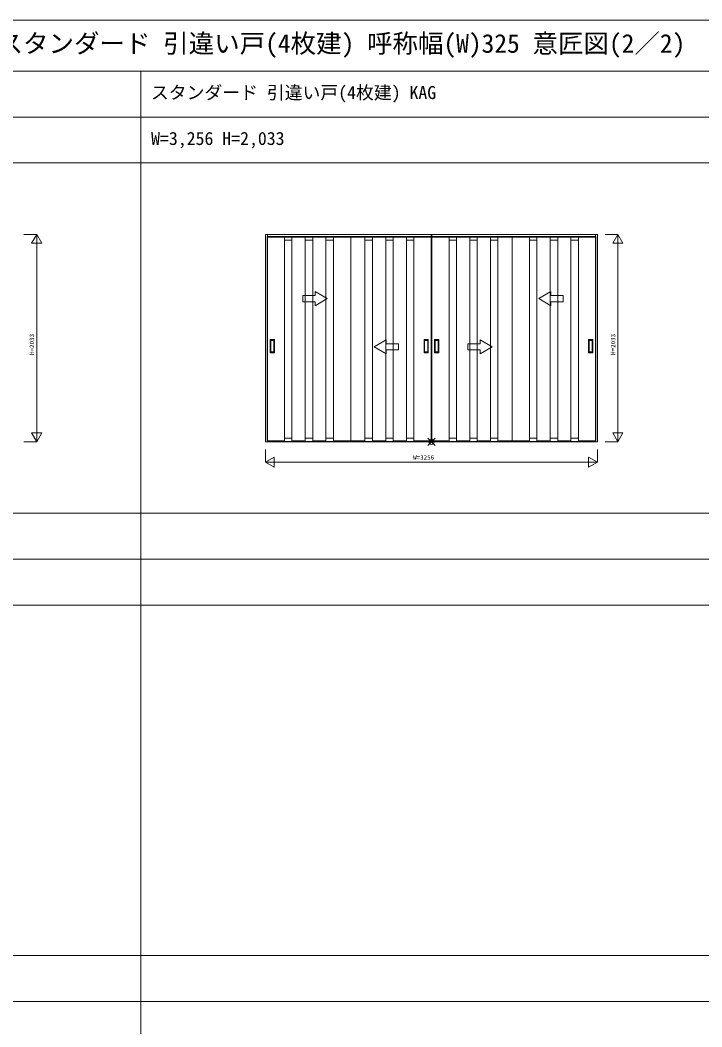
# Model space of a CAD drawing. Units: millimetres, scale not verified. Extents: x -14341 to 14341, y -10000 to 10000.
# Drawn here: x -4125 to 2562, y 130 to 10000 of the extents above; entities that cross this region are included whole.
import ezdxf
from ezdxf.enums import TextEntityAlignment as Align

# ---------------------------------------------------------------- set-up
doc = ezdxf.new("R2010")
doc.units = ezdxf.units.MM
doc.header["$LTSCALE"] = 50
doc.layers.add('0-0_0', color=7, linetype='Continuous')
for name, color, linetype, lineweight in [('0-1_YKK_F1', 7, 'Continuous', 18), ('0-2_YKK_IN', 1, 'Continuous', 18), ('0-3_YKK_A1', 4, 'Continuous', 18), ('0-4_YKK_N1', 2, 'Continuous', 18)]:
    doc.layers.add(name, color=color, linetype=linetype, lineweight=lineweight)
doc.styles.add('ＭＳ ゴシック', font='')
doc.styles.get('ＭＳ ゴシック').set_extended_font_data('MS Gothic')

msp = doc.modelspace()

# ---------------------------------------------------------------- linework, layer by layer
at = {"layer": '0-1_YKK_F1'}
for p, q in [((-14340.51, 10000), (14340.51, 10000)), ((-14340.51, 9500), (14159.49, 9500)), ((-2940.51, -10000), (-2940.51, 9500)), ((-14340.51, 9050), (14159.49, 9050)), ((-14340.51, 8600), (14159.49, 8600)), ((-14340.51, 5165), (14159.49, 5165)), ((-14340.51, 4715), (14159.49, 4715)), ((-14340.51, 4265), (14159.49, 4265)), ((-14340.51, 830), (14159.49, 830)), ((-14340.51, 380), (14159.49, 380))]:
    msp.add_line(p, q, dxfattribs=at)
at = {"layer": '0-2_YKK_IN'}
for p, q in [((-125.86, 5830.64), (-55.15, 5901.36)), ((-125.86, 5901.36), (-55.15, 5830.64))]:
    msp.add_line(p, q, dxfattribs=at)
msp.add_circle((-90.51, 5866), 25, dxfattribs=at)
at = {"layer": '0-3_YKK_A1'}
for p, q in [((-1718.51, 5866), (-1718.51, 7899)), ((1537.49, 7899), (-1718.51, 7899)), ((-1698.51, 7899), (-1698.51, 7869)), ((-92.51, 7899), (-92.51, 5874)), ((-88.51, 7899), (-88.51, 5874)), ((1517.49, 7899), (1517.49, 7869)), ((1537.49, 5866), (1537.49, 7899)), ((-1698.51, 7875), (-92.51, 7875)), ((-1698.51, 7872), (-92.51, 7872)), ((-1698.51, 5870), (-1698.51, 7869)), ((-1255.34, 7842), (-1328.67, 7842)), ((-465.84, 7842), (-539.17, 7842)), ((-88.51, 7875), (1517.49, 7875)), ((-88.51, 7872), (1517.49, 7872)), ((284.83, 7842), (358.16, 7842)), ((1074.33, 7842), (1147.66, 7842)), ((1517.49, 5870), (1517.49, 7869)), ((-1112.01, 7269.5), (-1232.01, 7338.78)), ((-1232.01, 7299.5), (-1232.01, 7338.78)), ((960.99, 7269.5), (1080.99, 7338.78)), ((1080.99, 7299.5), (1080.99, 7338.78)), ((-1112.01, 7269.5), (-1232.01, 7200.22)), ((-1232.01, 7200.22), (-1232.01, 7239.5)), ((960.99, 7269.5), (1080.99, 7200.22)), ((1080.99, 7200.22), (1080.99, 7239.5)), ((-1673.01, 6740), (-1673.01, 6868)), ((-1632.01, 6869), (-1672.01, 6869)), ((-1667.01, 6750), (-1667.01, 6858)), ((-1666.01, 6859), (-1638.01, 6859)), ((-1637.01, 6858), (-1637.01, 6750)), ((-1631.01, 6740), (-1631.01, 6868)), ((-654.01, 6796.96), (-534.01, 6866.24)), ((-534.01, 6826.96), (-534.01, 6866.24)), ((-163.51, 6740), (-163.51, 6868)), ((-162.51, 6869), (-122.51, 6869)), ((-157.51, 6858), (-157.51, 6750)), ((-128.51, 6859), (-156.51, 6859)), ((-127.51, 6750), (-127.51, 6858)), ((-121.51, 6740), (-121.51, 6868)), ((-59.51, 6740), (-59.51, 6868)), ((-18.51, 6869), (-58.51, 6869)), ((-53.51, 6750), (-53.51, 6858)), ((-52.51, 6859), (-24.51, 6859)), ((-23.51, 6858), (-23.51, 6750)), ((-17.51, 6740), (-17.51, 6868)), ((505.99, 6796.96), (385.99, 6866.24)), ((385.99, 6826.96), (385.99, 6866.24)), ((1449.99, 6740), (1449.99, 6868)), ((1450.99, 6869), (1490.99, 6869)), ((1455.99, 6858), (1455.99, 6750)), ((1484.99, 6859), (1456.99, 6859)), ((1485.99, 6750), (1485.99, 6858)), ((1491.99, 6740), (1491.99, 6868)), ((-1632.01, 6739), (-1672.01, 6739)), ((-1638.01, 6749), (-1666.01, 6749)), ((-654.01, 6796.96), (-534.01, 6727.68)), ((-534.01, 6727.68), (-534.01, 6766.96)), ((-162.51, 6739), (-122.51, 6739)), ((-156.51, 6749), (-128.51, 6749)), ((-18.51, 6739), (-58.51, 6739)), ((-24.51, 6749), (-52.51, 6749)), ((505.99, 6796.96), (385.99, 6727.68)), ((385.99, 6727.68), (385.99, 6766.96)), ((1450.99, 6739), (1490.99, 6739)), ((1456.99, 6749), (1484.99, 6749)), ((1537.49, 5866), (-1718.51, 5866)), ((-1698.51, 5866), (-1698.51, 5870)), ((1517.49, 5870), (-1698.51, 5870)), ((-1328.67, 5901), (-1255.34, 5901)), ((-742.51, 5874), (-882.01, 5874)), ((-539.17, 5901), (-465.84, 5901)), ((358.16, 5901), (284.83, 5901)), ((561.49, 5874), (700.99, 5874)), ((1147.66, 5901), (1074.33, 5901)), ((1517.49, 5866), (1517.49, 5870))]:
    msp.add_line(p, q, dxfattribs=at)
for points in [[(-1532.01, 5874), (-1702.01, 5874), (-1702.01, 7878), (-1532.01, 7878)], [(-1458.67, 5875), (-1328.67, 5875), (-1328.67, 7877), (-1458.67, 7877)], [(-1125.34, 5875), (-1255.34, 5875), (-1255.34, 7877), (-1125.34, 7877)], [(-882.01, 5874), (-1052.01, 5874), (-1052.01, 7878), (-882.01, 7878)], [(-669.17, 5875), (-539.17, 5875), (-539.17, 7877), (-669.17, 7877)], [(-335.84, 5875), (-465.84, 5875), (-465.84, 7877), (-335.84, 7877)], [(154.83, 5875), (284.83, 5875), (284.83, 7877), (154.83, 7877)], [(488.16, 5875), (358.16, 5875), (358.16, 7877), (488.16, 7877)], [(700.99, 5874), (870.99, 5874), (870.99, 7878), (700.99, 7878)], [(944.33, 5875), (1074.33, 5875), (1074.33, 7877), (944.33, 7877)], [(1277.66, 5875), (1147.66, 5875), (1147.66, 7877), (1277.66, 7877)], [(1350.99, 5874), (1520.99, 5874), (1520.99, 7878), (1350.99, 7878)]]:
    msp.add_lwpolyline(points, close=True, dxfattribs=at)
for points in [[(-1458.67, 7842), (-1532.01, 7842), (-1532.01, 7878), (-1052.01, 7878), (-1052.01, 7842), (-1125.34, 7842)], [(-882.01, 7878), (-742.51, 7878), (-742.51, 5874)], [(-669.17, 7842), (-742.51, 7842), (-742.51, 7878), (-262.51, 7878), (-262.51, 7842), (-335.84, 7842)], [(-92.51, 5874), (-262.51, 5874), (-262.51, 7878), (-92.51, 7878)], [(-88.51, 5874), (81.49, 5874), (81.49, 7878), (-88.51, 7878)], [(488.16, 7842), (561.49, 7842), (561.49, 7878), (81.49, 7878), (81.49, 7842), (154.83, 7842)], [(700.99, 7878), (561.49, 7878), (561.49, 5874)], [(1277.66, 7842), (1350.99, 7842), (1350.99, 7878), (870.99, 7878), (870.99, 7842), (944.33, 7842)], [(-1232.01, 7299.5), (-1352.01, 7299.5), (-1352.01, 7239.5), (-1232.01, 7239.5)], [(1080.99, 7299.5), (1200.99, 7299.5), (1200.99, 7239.5), (1080.99, 7239.5)], [(-534.01, 6826.96), (-414.01, 6826.96), (-414.01, 6766.96), (-534.01, 6766.96)], [(385.99, 6826.96), (265.99, 6826.96), (265.99, 6766.96), (385.99, 6766.96)], [(-1532.01, 5874), (-1532.01, 5901), (-1458.67, 5901)], [(-1125.34, 5901), (-1052.01, 5901), (-1052.01, 5874)], [(-742.51, 5874), (-742.51, 5901), (-669.17, 5901)], [(-335.84, 5901), (-262.51, 5901), (-262.51, 5874)], [(154.83, 5901), (81.49, 5901), (81.49, 5874)], [(561.49, 5874), (561.49, 5901), (488.16, 5901)], [(944.33, 5901), (870.99, 5901), (870.99, 5874)], [(1350.99, 5874), (1350.99, 5901), (1277.66, 5901)]]:
    msp.add_lwpolyline(points, dxfattribs=at)
for centre, start, end in [((-1672.01, 6868), 90, 180), ((-1666.01, 6858), 90, 180), ((-1638.01, 6858), 0, 90), ((-1632.01, 6868), 0, 90), ((-162.51, 6868), 90, 180), ((-156.51, 6858), 90, 180), ((-128.51, 6858), 360, 90), ((-122.51, 6868), 0, 90), ((-58.51, 6868), 90, 180), ((-52.51, 6858), 90, 180), ((-24.51, 6858), 0, 90), ((-18.51, 6868), 0, 90), ((1450.99, 6868), 90, 180), ((1456.99, 6858), 90, 180), ((1484.99, 6858), 360, 90), ((1490.99, 6868), 0, 90), ((-1672.01, 6740), 180, 270), ((-1666.01, 6750), 180, 270), ((-1638.01, 6750), 270, 0), ((-1632.01, 6740), 270, 0), ((-162.51, 6740), 180, 270), ((-156.51, 6750), 180, 270), ((-128.51, 6750), 270, 360), ((-122.51, 6740), 270, 0), ((-58.51, 6740), 180, 270), ((-52.51, 6750), 180, 270), ((-24.51, 6750), 270, 0), ((-18.51, 6740), 270, 0), ((1450.99, 6740), 180, 270), ((1456.99, 6750), 180, 270), ((1484.99, 6750), 270, 360), ((1490.99, 6740), 270, 0)]:
    msp.add_arc(centre, 1, start, end, dxfattribs=at)
at = {"layer": '0-4_YKK_N1'}
for p, q in [((-4087.51, 7899), (-3962.51, 7899)), ((-3962.51, 7899), (-3962.51, 5866)), ((1612.49, 7899), (1737.49, 7899)), ((1737.49, 7899), (1737.49, 5866)), ((-4012.51, 7812.4), (-3912.51, 7812.4)), ((1687.49, 7812.4), (1787.49, 7812.4)), ((-4012.51, 5952.6), (-3912.51, 5952.6)), ((1687.49, 5952.6), (1787.49, 5952.6)), ((-4087.51, 5866), (-3962.51, 5866)), ((1612.49, 5866), (1737.49, 5866)), ((1537.49, 5791), (1537.49, 5666)), ((-1718.51, 5666), (-1631.91, 5716)), ((-1718.51, 5666), (-1631.91, 5616)), ((-1631.91, 5716), (-1631.91, 5616)), ((1450.89, 5716), (1537.49, 5666))]:
    msp.add_line(p, q, dxfattribs=at)
for points in [[(-4012.51, 7812.4), (-3962.51, 7899), (-3912.51, 7812.4)], [(1687.49, 7812.4), (1737.49, 7899), (1787.49, 7812.4)], [(-4012.51, 5952.6), (-3962.51, 5866), (-3912.51, 5952.6)], [(1687.49, 5952.6), (1737.49, 5866), (1787.49, 5952.6)], [(-1718.51, 5791), (-1718.51, 5666), (1537.49, 5666)], [(1450.89, 5716), (1450.89, 5616), (1537.49, 5666)]]:
    msp.add_lwpolyline(points, dxfattribs=at)

# ---------------------------------------------------------------- texts
at = {"layer": '0-0_0', "style": 'ＭＳ ゴシック'}
for s, height, p in [('BVHCH08  木質インテリア建材 Smayell(スマエル) 室内引戸 ラウンドレールタイプ スタンダード 引違い戸(4枚建) 呼称幅(W)325 意匠図(2／2)', 183.3, (-13840.51, 9625)), ('スタンダード 引違い戸(4枚建) KAG', 128.3, (-2842.51, 9187.5)), ('W=3,256 H=2,033', 128.3, (-2840.51, 8737.5))]:
    msp.add_text(s, height=height, dxfattribs=at).set_placement(p, align=Align.BOTTOM_LEFT)
at = {"layer": '0-4_YKK_N1', "color": 7, "style": 'ＭＳ ゴシック'}
for p in [(-3974.51, 6717.5), (1725.49, 6717.5)]:
    msp.add_text('H=2033', height=43.99, rotation=90, dxfattribs=at).set_placement(p, align=Align.BOTTOM_LEFT)
msp.add_text('W=3256', height=43.99, dxfattribs=at).set_placement((-270.51, 5678), align=Align.BOTTOM_LEFT)

doc.saveas('drawing.dxf')
